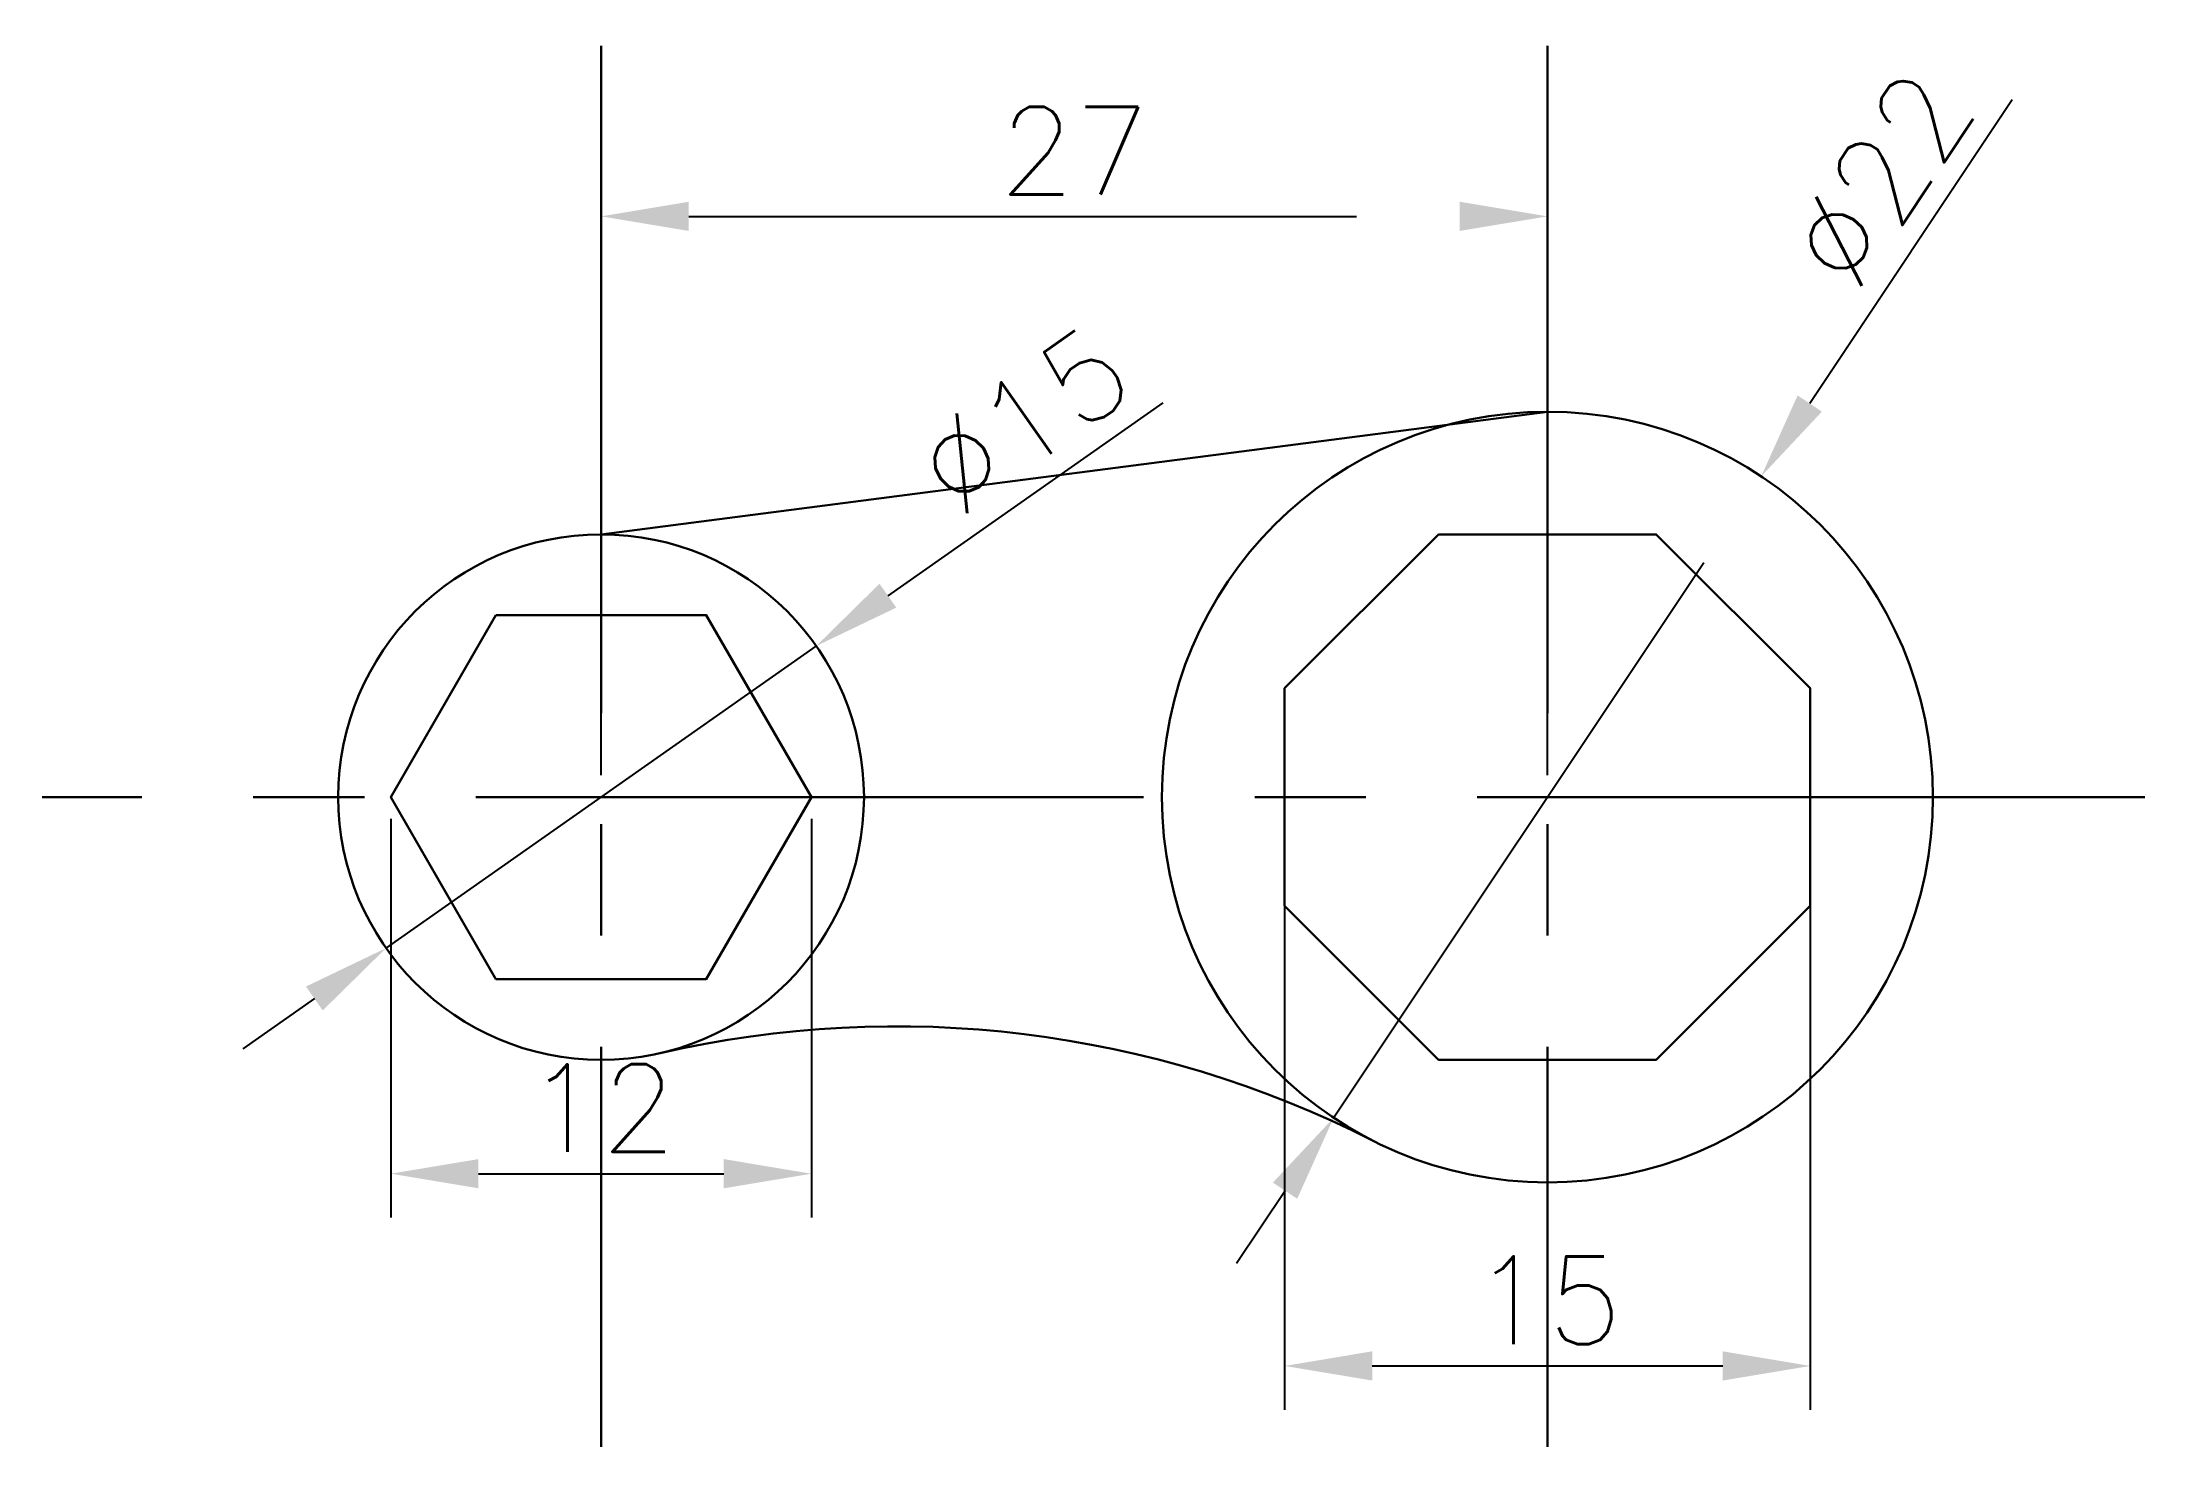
# Model space of a CAD drawing. Header units: millimetres. Extents: x 1435.2 to 1495.2, y 109.1 to 149.2.
import ezdxf

# ---------------------------------------------------------------- set-up
doc = ezdxf.new("R2010")
doc.units = ezdxf.units.MM
doc.linetypes.add('CENTER2', pattern=[28.575, 19.05, -3.175, 3.175, -3.175])
for name, color, linetype, lineweight in [('尺寸', 170, 'CENTER2', 30), ('点画线', 3, 'CENTER2', 30), ('粗实线', 7, 'Continuous', 30)]:
    doc.layers.add(name, color=color, linetype=linetype, lineweight=lineweight)
doc.styles.get("Standard").update_dxf_attribs({"font": 'txt', "bigfont": 'gbcbig.shx'})
doc.dimstyles.new('ISO-25', dxfattribs={"dimtxt": 2.5, "dimasz": 2.5, "dimexe": 1.25, "dimexo": 0.625, "dimtad": 1, "dimtxsty": 'Standard', "dimcen": 2.5, "dimadec": 0, "dimazin": 0, "dimtfac": 1, "dimtmove": 0, "dimatfit": 3, "dimfxl": 0, "dimarcsym": 0})

# ---------------------------------------------------------------- blocks, each defined once
blk = doc.blocks.new('*D1')
at = {"layer": 'Defpoints', "color": 0}
for p in [(1445.14, 127.69), (1457.14, 127.69), (1457.14, 116.939)]:
    blk.add_point(p, dxfattribs=at)
at = {"layer": '尺寸', "color": 0, "lineweight": -2}
for p, q in [((1445.14, 127.065), (1445.14, 115.689)), ((1457.14, 127.065), (1457.14, 115.689)), ((1447.64, 116.939), (1454.64, 116.939))]:
    blk.add_line(p, q, dxfattribs=at)
at = {"layer": '尺寸', "color": 0}
for points in [[(1447.64, 117.356), (1447.64, 116.522), (1445.14, 116.939)], [(1454.64, 117.356), (1454.64, 116.522), (1457.14, 116.939)]]:
    blk.add_solid(points, dxfattribs=at)
at = {"layer": '尺寸', "color": 0, "insert": (1451.14, 118.814), "char_height": 2.5, "attachment_point": 5}
blk.add_mtext('12', dxfattribs=at)
blk = doc.blocks.new('*D2')
at = {"layer": 'Defpoints', "color": 0}
for p in [(1457.276, 132.002), (1445.003, 123.378)]:
    blk.add_point(p, dxfattribs=at)
at = {"layer": '尺寸', "color": 0, "lineweight": -2}
for p, q in [((1467.163, 138.948), (1459.322, 133.439)), ((1445.003, 123.378), (1457.276, 132.002)), ((1442.957, 121.941), (1440.912, 120.504))]:
    blk.add_line(p, q, dxfattribs=at)
at = {"layer": '尺寸', "color": 0}
for points in [[(1459.082, 133.78), (1459.561, 133.098), (1457.276, 132.002)], [(1442.718, 122.282), (1443.197, 121.6), (1445.003, 123.378)]]:
    blk.add_solid(points, dxfattribs=at)
at = {"layer": '尺寸', "color": 0, "insert": (1463.187, 138.446), "char_height": 2.5, "attachment_point": 5, "rotation": 35.09294}
blk.add_mtext('∅15', dxfattribs=at)
blk = doc.blocks.new('*D3')
at = {"layer": 'Defpoints', "color": 0}
for p in [(1470.64, 127.69), (1485.64, 127.69), (1485.64, 111.452)]:
    blk.add_point(p, dxfattribs=at)
at = {"layer": '尺寸', "color": 0, "lineweight": -2}
for p, q in [((1470.64, 127.065), (1470.64, 110.202)), ((1485.64, 127.065), (1485.64, 110.202)), ((1473.14, 111.452), (1483.14, 111.452))]:
    blk.add_line(p, q, dxfattribs=at)
at = {"layer": '尺寸', "color": 0}
for points in [[(1473.14, 111.869), (1473.14, 111.035), (1470.64, 111.452)], [(1483.14, 111.869), (1483.14, 111.035), (1485.64, 111.452)]]:
    blk.add_solid(points, dxfattribs=at)
at = {"layer": '尺寸', "color": 0, "insert": (1478.14, 113.327), "char_height": 2.5, "attachment_point": 5}
blk.add_mtext('15', dxfattribs=at)
blk = doc.blocks.new('*D5')
at = {"layer": 'Defpoints', "color": 0}
for p in [(1478.14, 144.267), (1451.14, 127.69), (1478.14, 127.69)]:
    blk.add_point(p, dxfattribs=at)
at = {"layer": '尺寸', "color": 0, "lineweight": -2}
for p, q in [((1451.14, 128.315), (1451.14, 145.517)), ((1478.14, 128.315), (1478.14, 145.517)), ((1453.64, 144.267), (1475.64, 144.267))]:
    blk.add_line(p, q, dxfattribs=at)
at = {"layer": '尺寸', "color": 0}
for points in [[(1453.64, 144.684), (1453.64, 143.851), (1451.14, 144.267)], [(1475.64, 144.684), (1475.64, 143.851), (1478.14, 144.267)]]:
    blk.add_solid(points, dxfattribs=at)
at = {"layer": '尺寸', "color": 0, "insert": (1464.64, 146.142), "char_height": 2.5, "attachment_point": 5}
blk.add_mtext('27', dxfattribs=at)
blk = doc.blocks.new('*D8')
at = {"layer": 'Defpoints', "color": 0}
for p in [(1484.239, 136.844), (1472.04, 118.536)]:
    blk.add_point(p, dxfattribs=at)
at = {"layer": '尺寸', "color": 0, "lineweight": -2}
for p, q in [((1491.401, 147.593), (1485.625, 138.925)), ((1472.04, 118.536), (1484.239, 136.844)), ((1470.654, 116.455), (1469.268, 114.375))]:
    blk.add_line(p, q, dxfattribs=at)
at = {"layer": '尺寸', "color": 0}
for points in [[(1485.278, 139.156), (1485.972, 138.694), (1484.239, 136.844)], [(1470.307, 116.686), (1471.001, 116.224), (1472.04, 118.536)]]:
    blk.add_solid(points, dxfattribs=at)
at = {"layer": '尺寸', "color": 0, "insert": (1487.645, 145.339), "char_height": 2.5, "attachment_point": 5, "rotation": 56.32579}
blk.add_mtext('∅22', dxfattribs=at)

msp = doc.modelspace()

# ---------------------------------------------------------------- linework, layer by layer
at = {"layer": '点画线'}
for p, q in [((1451.14, 149.139), (1451.14, 109.139)), ((1478.14, 149.139), (1478.14, 109.139)), ((1495.188, 127.69), (1435.188, 127.69))]:
    msp.add_line(p, q, dxfattribs=at)
at = {"layer": '粗实线'}
msp.add_line((1451.14, 135.19), (1478.14, 138.69), dxfattribs=at)
for points in [[(1475.033, 135.19), (1470.64, 130.796), (1470.64, 124.583), (1475.033, 120.19), (1481.246, 120.19), (1485.64, 124.583), (1485.64, 130.796), (1481.246, 135.19)], [(1448.14, 132.886), (1445.14, 127.69), (1448.14, 122.494), (1454.14, 122.494), (1457.14, 127.69), (1454.14, 132.886)]]:
    msp.add_lwpolyline(points, close=True, dxfattribs=at)
for centre, radius in [((1478.14, 127.69), 11), ((1451.14, 127.69), 7.5)]:
    msp.add_circle(centre, radius, dxfattribs=at)
msp.add_arc((1459.552, 91.146), 30, 63.04022, 102.96295, dxfattribs=at)

# ---------------------------------------------------------------- dimensions: what is measured, and where the dimension line sits
at = {"layer": '尺寸'}
for p1, p2, picture, middle in [((1472.04, 118.536), (1484.239, 136.844), '*D8', (1487.645, 145.339)), ((1445.003, 123.378), (1457.276, 132.002), '*D2', (1463.187, 138.446))]:
    dim = msp.add_diameter_dim_2p(p1=p1, p2=p2, dimstyle='ISO-25', dxfattribs=at)
    dim.commit()
    dim.dimension.update_dxf_attribs({"geometry": picture, "text_midpoint": middle})
for base, p1, p2, picture, middle in [((1478.14, 144.267), (1451.14, 127.69), (1478.14, 127.69), '*D5', (1464.64, 146.142)), ((1457.14, 116.939), (1445.14, 127.69), (1457.14, 127.69), '*D1', (1451.14, 118.814)), ((1485.64, 111.452), (1470.64, 127.69), (1485.64, 127.69), '*D3', (1478.14, 113.327))]:
    dim = msp.add_linear_dim(base=base, p1=p1, p2=p2, dimstyle='ISO-25', dxfattribs=at)
    dim.commit()
    dim.dimension.update_dxf_attribs({"geometry": picture, "text_midpoint": middle})

doc.saveas('drawing.dxf')
